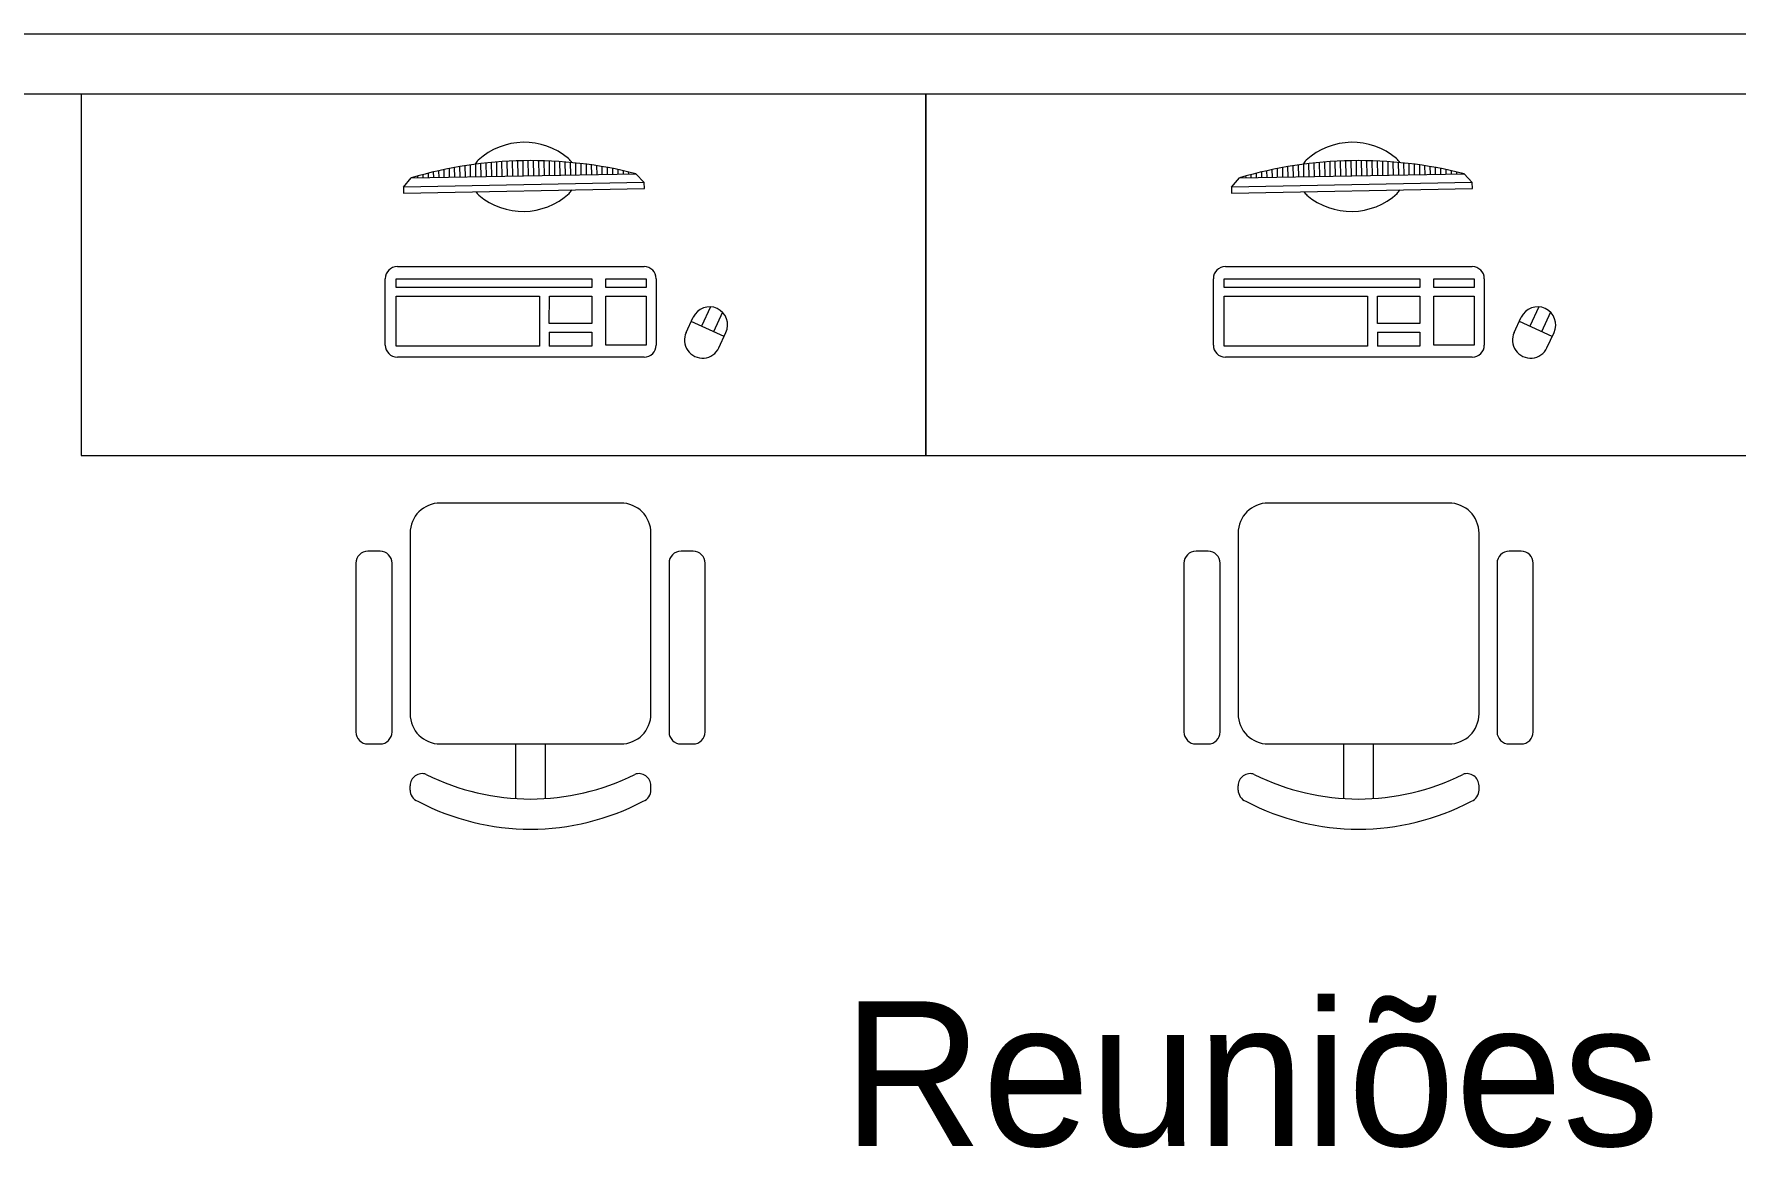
# Model space of a CAD drawing. Header units: metres. Extents: x 2999 to 3109, y 1752 to 1796.
# Drawn here: x 3024.385 to 3027.212, y 1761.404 to 1763.254 of the extents above; entities that cross this region are included whole.
import ezdxf

# ---------------------------------------------------------------- set-up
doc = ezdxf.new("R2010")
doc.units = ezdxf.units.M
doc.layers.add('PAREDES', color=7, linetype='Continuous')
doc.styles.add('PADRAO MK', font='')
doc.styles.get('PADRAO MK').set_extended_font_data('AvantGarde Bk BT')

msp = doc.modelspace()

# ---------------------------------------------------------------- hatches: boundary and pattern name
at = {"layer": 'PAREDES', "lineweight": 0}
h = msp.add_hatch(dxfattribs=at)
h.set_pattern_fill('ANSI31', color=253, scale=0.07, angle=46.0482, style=0)
h.set_pattern_definition([(91.04823, (2997.087907, 1768.279232), (-0.0087485357, -0.000160073), [])])
h.paths.add_polyline_path([(3025.0116, 1763.0148), (3025.3847, 1763.0217, 0.133994)])
h = msp.add_hatch(dxfattribs=at)
h.set_pattern_fill('ANSI31', color=253, scale=0.07, angle=46.0482, style=0)
h.set_pattern_definition([(91.04823, (2998.463132, 1768.279232), (-0.0087485357, -0.000160073), [])])
h.paths.add_polyline_path([(3026.3868, 1763.0148), (3026.7599, 1763.0217, 0.133994)])

# ---------------------------------------------------------------- linework, layer by layer
at = {"layer": 'PAREDES', "color": 253, "lineweight": 0}
for p, q in [((3029.9866, 1763.2536), (3024.0266, 1763.2536)), ((3029.8866, 1763.1536), (3024.0266, 1763.1536)), ((3025.8662, 1763.1536), (3024.4635, 1763.1536)), ((3024.4635, 1763.1536), (3024.4635, 1762.5536)), ((3027.2689, 1763.1536), (3025.8662, 1763.1536)), ((3025.8662, 1763.1536), (3025.8662, 1762.5536)), ((3025.8662, 1762.5536), (3025.8662, 1763.1536)), ((3025.0116, 1763.0148), (3025.3847, 1763.0217)), ((3025.3984, 1763.0069), (3025.3847, 1763.0217)), ((3026.3868, 1763.0148), (3026.7599, 1763.0217)), ((3026.7736, 1763.0069), (3026.7599, 1763.0217)), ((3024.9984, 1762.9996), (3025.0116, 1763.0148)), ((3025.3984, 1763.0069), (3024.9984, 1762.9996)), ((3024.9984, 1762.9996), (3024.9986, 1762.9896)), ((3024.9986, 1762.9896), (3025.3986, 1762.9969)), ((3025.3986, 1762.9969), (3025.3984, 1763.0069)), ((3026.3737, 1762.9996), (3026.3868, 1763.0148)), ((3026.7736, 1763.0069), (3026.3737, 1762.9996)), ((3026.3737, 1762.9996), (3026.3738, 1762.9896)), ((3026.3738, 1762.9896), (3026.7738, 1762.9969)), ((3026.7738, 1762.9969), (3026.7736, 1763.0069)), ((3024.9684, 1762.7372), (3024.9684, 1762.8474)), ((3024.9864, 1762.8328), (3024.9864, 1762.8472)), ((3024.9864, 1762.8472), (3025.3112, 1762.8471)), ((3024.9884, 1762.8674), (3025.3983, 1762.8674)), ((3025.3112, 1762.8471), (3025.3112, 1762.8327)), ((3025.3347, 1762.8327), (3025.3347, 1762.8471)), ((3025.3347, 1762.8471), (3025.4015, 1762.8471)), ((3025.4015, 1762.8471), (3025.4015, 1762.8326)), ((3025.4183, 1762.8474), (3025.4183, 1762.7372)), ((3026.3436, 1762.7372), (3026.3436, 1762.8474)), ((3026.3617, 1762.8328), (3026.3617, 1762.8472)), ((3026.3617, 1762.8472), (3026.6865, 1762.8471)), ((3026.3636, 1762.8674), (3026.7736, 1762.8674)), ((3026.6865, 1762.8471), (3026.6865, 1762.8327)), ((3026.7099, 1762.8327), (3026.7099, 1762.8471)), ((3026.7099, 1762.8471), (3026.7767, 1762.8471)), ((3026.7767, 1762.8471), (3026.7767, 1762.8326)), ((3026.7936, 1762.8474), (3026.7936, 1762.7372)), ((3025.3112, 1762.8327), (3024.9864, 1762.8328)), ((3024.9864, 1762.7354), (3024.9864, 1762.8184)), ((3024.9864, 1762.8184), (3025.2246, 1762.8183)), ((3025.2246, 1762.8183), (3025.2246, 1762.7353)), ((3025.2408, 1762.7732), (3025.2409, 1762.8183)), ((3025.2409, 1762.8183), (3025.3112, 1762.8182)), ((3025.3112, 1762.8182), (3025.3112, 1762.7732)), ((3025.4015, 1762.8326), (3025.3347, 1762.8327)), ((3025.3347, 1762.7371), (3025.3347, 1762.8182)), ((3025.3347, 1762.8182), (3025.4015, 1762.8182)), ((3025.4015, 1762.8182), (3025.4014, 1762.737)), ((3026.3616, 1762.7354), (3026.3617, 1762.8184)), ((3026.6865, 1762.8327), (3026.3617, 1762.8328)), ((3026.3617, 1762.8184), (3026.5998, 1762.8183)), ((3026.5998, 1762.8183), (3026.5998, 1762.7353)), ((3026.6161, 1762.8183), (3026.6865, 1762.8182)), ((3026.6161, 1762.7732), (3026.6161, 1762.8183)), ((3026.6865, 1762.8182), (3026.6864, 1762.7732)), ((3026.7767, 1762.8326), (3026.7099, 1762.8327)), ((3026.7099, 1762.7371), (3026.7099, 1762.8182)), ((3026.7099, 1762.8182), (3026.7767, 1762.8182)), ((3026.7767, 1762.8182), (3026.7766, 1762.737)), ((3025.5087, 1762.8007), (3025.4938, 1762.7685)), ((3025.5284, 1762.7917), (3025.5133, 1762.7594)), ((3026.884, 1762.8007), (3026.869, 1762.7685)), ((3026.9036, 1762.7917), (3026.8886, 1762.7594)), ((3025.3112, 1762.7732), (3025.2408, 1762.7732)), ((3025.468, 1762.7581), (3025.4797, 1762.7834)), ((3025.531, 1762.7512), (3025.4765, 1762.7765)), ((3026.6864, 1762.7732), (3026.6161, 1762.7732)), ((3026.8432, 1762.7581), (3026.855, 1762.7834)), ((3026.9062, 1762.7512), (3026.8518, 1762.7765)), ((3025.2246, 1762.7353), (3024.9864, 1762.7354)), ((3025.2408, 1762.7588), (3025.3112, 1762.7587)), ((3025.2408, 1762.7588), (3025.2408, 1762.7353)), ((3025.3112, 1762.7353), (3025.2408, 1762.7353)), ((3025.3112, 1762.7587), (3025.3112, 1762.7353)), ((3025.4014, 1762.737), (3025.3347, 1762.7371)), ((3025.5224, 1762.7328), (3025.5341, 1762.7581)), ((3026.5998, 1762.7353), (3026.3616, 1762.7354)), ((3026.6161, 1762.7588), (3026.616, 1762.7353)), ((3026.6864, 1762.7353), (3026.616, 1762.7353)), ((3026.6161, 1762.7588), (3026.6864, 1762.7587)), ((3026.6864, 1762.7587), (3026.6864, 1762.7353)), ((3026.7766, 1762.737), (3026.7099, 1762.7371)), ((3026.8977, 1762.7328), (3026.9094, 1762.7581)), ((3025.3983, 1762.7172), (3024.9884, 1762.7172)), ((3026.7736, 1762.7172), (3026.3636, 1762.7172)), ((3024.4635, 1762.5536), (3024.4635, 1762.5536)), ((3024.4635, 1762.5536), (3024.4635, 1762.5536)), ((3024.4635, 1762.5536), (3025.8662, 1762.5536)), ((3025.8662, 1762.5536), (3025.8662, 1762.5536)), ((3025.8662, 1762.5536), (3025.8662, 1762.5536)), ((3025.8662, 1762.5536), (3027.2689, 1762.5536)), ((3025.3596, 1762.4749), (3025.0596, 1762.4749)), ((3025.3596, 1762.4749), (3025.0596, 1762.4749)), ((3026.7348, 1762.4749), (3026.4348, 1762.4749)), ((3026.7348, 1762.4749), (3026.4348, 1762.4749)), ((3025.0096, 1762.4249), (3025.0096, 1762.1249)), ((3025.0096, 1762.4249), (3025.0096, 1762.1249)), ((3025.4096, 1762.1249), (3025.4096, 1762.4249)), ((3025.4096, 1762.1249), (3025.4096, 1762.4249)), ((3026.3848, 1762.4249), (3026.3848, 1762.1249)), ((3026.3848, 1762.4249), (3026.3848, 1762.1249)), ((3026.7848, 1762.1249), (3026.7848, 1762.4249)), ((3026.7848, 1762.1249), (3026.7848, 1762.4249)), ((3024.9596, 1762.3949), (3024.9396, 1762.3949)), ((3024.9596, 1762.3949), (3024.9396, 1762.3949)), ((3025.4796, 1762.3949), (3025.4596, 1762.3949)), ((3025.4796, 1762.3949), (3025.4596, 1762.3949)), ((3026.3348, 1762.3949), (3026.3148, 1762.3949)), ((3026.3348, 1762.3949), (3026.3148, 1762.3949)), ((3026.8548, 1762.3949), (3026.8348, 1762.3949)), ((3026.8548, 1762.3949), (3026.8348, 1762.3949)), ((3024.9196, 1762.3749), (3024.9196, 1762.0949)), ((3024.9196, 1762.3749), (3024.9196, 1762.0949)), ((3024.9796, 1762.0949), (3024.9796, 1762.3749)), ((3024.9796, 1762.0949), (3024.9796, 1762.3749)), ((3025.4396, 1762.3749), (3025.4396, 1762.0949)), ((3025.4396, 1762.3749), (3025.4396, 1762.0949)), ((3025.4996, 1762.0949), (3025.4996, 1762.3749)), ((3025.4996, 1762.0949), (3025.4996, 1762.3749)), ((3026.2948, 1762.3749), (3026.2948, 1762.0949)), ((3026.2948, 1762.3749), (3026.2948, 1762.0949)), ((3026.3548, 1762.0949), (3026.3548, 1762.3749)), ((3026.3548, 1762.0949), (3026.3548, 1762.3749)), ((3026.8148, 1762.3749), (3026.8148, 1762.0949)), ((3026.8148, 1762.3749), (3026.8148, 1762.0949)), ((3026.8748, 1762.0949), (3026.8748, 1762.3749)), ((3026.8748, 1762.0949), (3026.8748, 1762.3749)), ((3024.9396, 1762.0749), (3024.9596, 1762.0749)), ((3024.9396, 1762.0749), (3024.9596, 1762.0749)), ((3025.0596, 1762.0749), (3025.1846, 1762.0749)), ((3025.0596, 1762.0749), (3025.3596, 1762.0749)), ((3025.1846, 1762.0749), (3025.1846, 1761.9854)), ((3025.1846, 1762.0749), (3025.1846, 1761.9854)), ((3025.2346, 1761.9854), (3025.2346, 1762.0749)), ((3025.2346, 1761.9854), (3025.2346, 1762.0749)), ((3025.2346, 1762.0749), (3025.3596, 1762.0749)), ((3025.4596, 1762.0749), (3025.4796, 1762.0749)), ((3025.4596, 1762.0749), (3025.4796, 1762.0749)), ((3026.3148, 1762.0749), (3026.3348, 1762.0749)), ((3026.3148, 1762.0749), (3026.3348, 1762.0749)), ((3026.4348, 1762.0749), (3026.5598, 1762.0749)), ((3026.4348, 1762.0749), (3026.7348, 1762.0749)), ((3026.5598, 1762.0749), (3026.5598, 1761.9854)), ((3026.5598, 1762.0749), (3026.5598, 1761.9854)), ((3026.6098, 1761.9854), (3026.6098, 1762.0749)), ((3026.6098, 1761.9854), (3026.6098, 1762.0749)), ((3026.6098, 1762.0749), (3026.7348, 1762.0749)), ((3026.8348, 1762.0749), (3026.8548, 1762.0749)), ((3026.8348, 1762.0749), (3026.8548, 1762.0749)), ((3025.0096, 1761.9984), (3025.0096, 1762.0056)), ((3025.0096, 1761.9984), (3025.0096, 1762.0056)), ((3025.4096, 1761.9984), (3025.4096, 1762.0056)), ((3025.4096, 1761.9984), (3025.4096, 1762.0056)), ((3026.3848, 1761.9984), (3026.3848, 1762.0056)), ((3026.3848, 1761.9984), (3026.3848, 1762.0056)), ((3026.7848, 1761.9984), (3026.7848, 1762.0056)), ((3026.7848, 1761.9984), (3026.7848, 1762.0056))]:
    msp.add_line(p, q, dxfattribs=at)
for centre, radius, start, end in [((3025.1992, 1762.9602), 0.1136, 49.6715, 132.425), ((3026.5744, 1762.9602), 0.1136, 49.6715, 132.425), ((3025.1668, 1763.005), 0.059, 138.6111, 146.9661), ((3025.2299, 1763.0062), 0.059, 35.1303, 43.4854), ((3026.542, 1763.005), 0.059, 138.6111, 146.9661), ((3026.6051, 1763.0062), 0.059, 35.1303, 43.4854), ((3025.2106, 1762.3347), 0.7087, 75.7845, 106.312), ((3025.2299, 1763.0062), 0.059, 20.4658, 21.1045), ((3026.5859, 1762.3347), 0.7087, 75.7845, 106.312), ((3026.6051, 1763.0062), 0.059, 20.4658, 21.1045), ((3025.1664, 1763.0267), 0.059, 216.2709, 223.4854), ((3025.1971, 1763.0727), 0.1136, 229.6715, 312.425), ((3025.2295, 1763.0279), 0.059, 318.6111, 325.8255), ((3026.5416, 1763.0267), 0.059, 216.2709, 223.4854), ((3026.5724, 1763.0727), 0.1136, 229.6715, 312.425), ((3026.6047, 1763.0279), 0.059, 318.6111, 325.8255), ((3024.9884, 1762.8474), 0.02, 90, 180), ((3025.3983, 1762.8474), 0.02, 0, 90), ((3026.3636, 1762.8474), 0.02, 90, 180), ((3026.7736, 1762.8474), 0.02, 0, 90), ((3025.5069, 1762.7707), 0.03, 335.0828, 155.0828), ((3026.8822, 1762.7707), 0.03, 335.0828, 155.0828), ((3024.9884, 1762.7372), 0.02, 180, 270), ((3025.3983, 1762.7372), 0.02, 270, 0), ((3025.4952, 1762.7455), 0.03, 155.0828, 335.0828), ((3026.3636, 1762.7372), 0.02, 180, 270), ((3026.7736, 1762.7372), 0.02, 270, 0), ((3026.8704, 1762.7455), 0.03, 155.0828, 335.0828), ((3025.0596, 1762.4249), 0.05, 90, 180), ((3025.0596, 1762.4249), 0.05, 90, 180), ((3025.3596, 1762.4249), 0.05, 0, 90), ((3025.3596, 1762.4249), 0.05, 0, 90), ((3026.4348, 1762.4249), 0.05, 90, 180), ((3026.4348, 1762.4249), 0.05, 90, 180), ((3026.7348, 1762.4249), 0.05, 0, 90), ((3026.7348, 1762.4249), 0.05, 0, 90), ((3024.9396, 1762.3749), 0.02, 90, 180), ((3024.9396, 1762.3749), 0.02, 90, 180), ((3024.9596, 1762.3749), 0.02, 0, 90), ((3024.9596, 1762.3749), 0.02, 0, 90), ((3025.4596, 1762.3749), 0.02, 90, 180), ((3025.4596, 1762.3749), 0.02, 90, 180), ((3025.4796, 1762.3749), 0.02, 0, 90), ((3025.4796, 1762.3749), 0.02, 0, 90), ((3026.3148, 1762.3749), 0.02, 90, 180), ((3026.3148, 1762.3749), 0.02, 90, 180), ((3026.3348, 1762.3749), 0.02, 0, 90), ((3026.3348, 1762.3749), 0.02, 0, 90), ((3026.8348, 1762.3749), 0.02, 90, 180), ((3026.8348, 1762.3749), 0.02, 90, 180), ((3026.8548, 1762.3749), 0.02, 0, 90), ((3026.8548, 1762.3749), 0.02, 0, 90), ((3025.0596, 1762.1249), 0.05, 180, 270), ((3025.0596, 1762.1249), 0.05, 180, 270), ((3025.3596, 1762.1249), 0.05, 270, 0), ((3025.3596, 1762.1249), 0.05, 270, 0), ((3026.4348, 1762.1249), 0.05, 180, 270), ((3026.4348, 1762.1249), 0.05, 180, 270), ((3026.7348, 1762.1249), 0.05, 270, 0), ((3026.7348, 1762.1249), 0.05, 270, 0), ((3024.9396, 1762.0949), 0.02, 180, 270), ((3024.9396, 1762.0949), 0.02, 180, 270), ((3024.9596, 1762.0949), 0.02, 270, 0), ((3024.9596, 1762.0949), 0.02, 270, 0), ((3025.4596, 1762.0949), 0.02, 180, 270), ((3025.4596, 1762.0949), 0.02, 180, 270), ((3025.4796, 1762.0949), 0.02, 270, 0), ((3025.4796, 1762.0949), 0.02, 270, 0), ((3026.3148, 1762.0949), 0.02, 180, 270), ((3026.3148, 1762.0949), 0.02, 180, 270), ((3026.3348, 1762.0949), 0.02, 270, 0), ((3026.3348, 1762.0949), 0.02, 270, 0), ((3026.8348, 1762.0949), 0.02, 180, 270), ((3026.8348, 1762.0949), 0.02, 180, 270), ((3026.8548, 1762.0949), 0.02, 270, 0), ((3026.8548, 1762.0949), 0.02, 270, 0), ((3025.0296, 1762.0056), 0.02, 69.9229, 180), ((3025.0296, 1762.0056), 0.02, 69.9229, 180), ((3025.0296, 1761.9984), 0.02, 180, 248.5875), ((3025.0296, 1761.9984), 0.02, 180, 248.5875), ((3025.2096, 1762.3702), 0.3867, 243.4032, 296.5968), ((3025.3896, 1762.0056), 0.02, 0, 110.0771), ((3025.3896, 1762.0056), 0.02, 0, 110.0771), ((3025.3896, 1761.9984), 0.02, 291.4125, 0), ((3025.3896, 1761.9984), 0.02, 291.4125, 0), ((3026.4048, 1762.0056), 0.02, 69.9229, 180), ((3026.4048, 1762.0056), 0.02, 69.9229, 180), ((3026.4048, 1761.9984), 0.02, 180, 248.5875), ((3026.4048, 1761.9984), 0.02, 180, 248.5875), ((3026.5848, 1762.3702), 0.3867, 243.4032, 296.5968), ((3026.7648, 1762.0056), 0.02, 0, 110.0771), ((3026.7648, 1762.0056), 0.02, 0, 110.0771), ((3026.7648, 1761.9984), 0.02, 291.4125, 0), ((3026.7648, 1761.9984), 0.02, 291.4125, 0), ((3025.2096, 1762.3359), 0.4024, 242.2615, 297.7385), ((3025.2096, 1762.3359), 0.4024, 242.2615, 297.7385), ((3026.5848, 1762.3359), 0.4024, 242.2615, 297.7385), ((3026.5848, 1762.3359), 0.4024, 242.2615, 297.7385)]:
    msp.add_arc(centre, radius, start, end, dxfattribs=at)

# ---------------------------------------------------------------- texts
at = {"layer": 'PAREDES', "color": 253, "lineweight": 0, "style": 'PADRAO MK'}
msp.add_text('Reuniões', height=0.24, dxfattribs=at).set_placement((3025.7282, 1761.4076))

doc.saveas('drawing.dxf')
